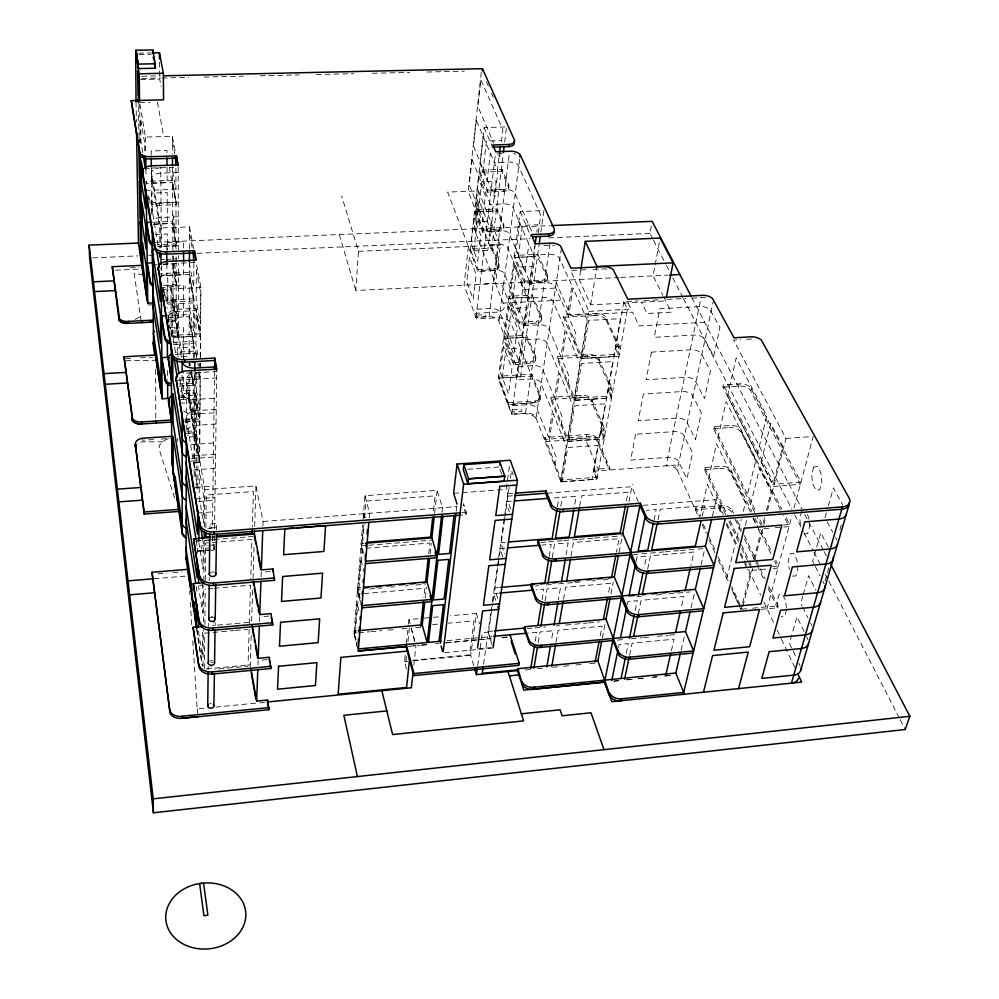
<?xml version="1.0" encoding="UTF-8"?>
<svg xmlns="http://www.w3.org/2000/svg" width="999" height="999" viewBox="0 0 999 999"><rect width="100%" height="100%" fill="white"/><g stroke="black" fill="none" stroke-linecap="round" stroke-linejoin="round"><path stroke-width="0.75" stroke-dasharray="5 3.75" d="M183.504 399.463L183.516 372.627M183.529 358.504L183.541 327.672L170.23 328.371M183.541 316.97L183.566 285.065L167.008 285.851L167.145 308.204M183.566 274.762L183.579 263.299M183.579 247.914L183.579 241.758L166.746 242.47L166.796 250.175M185.177 288.349L185.177 285.989M186.301 430.219L186.376 380.419A11.676 7.118 0.6 0 1 196.766 372.677L196.054 492.694M188.986 399.125L189.186 372.103M189.198 366.046L189.086 362.862M189.36 261.663L189.098 356.106L177.685 356.755M189.535 248.876L189.46 226.835L160.752 227.997L151.573 173.426A10.152 5.332 1.2 0 1 160.764 167.77L161.438 249.126M180.632 397.627L188.986 397.115L192.607 420.704L184.703 421.091M192.782 379.57L192.795 377.485M193.419 357.829L193.481 344.393L189.335 320.929M193.856 262.737L193.744 287.088L189.485 263.998M179.133 386.113L193.756 385.239L191.733 371.378M173.401 344.368A10.327 6.106 0.4 0 0 176.099 344.43L193.956 343.456L189.211 314.535L167.195 315.659M164.685 296.815L165.11 297.877A10.502 6.044 0.6 0 0 175.999 301.86L194.156 300.961L189.335 272.265L161.139 273.576L162.088 279.433M194.143 421.453L194.305 390.172L180.457 391.009M194.355 379.308L194.393 372.59M194.468 357.48L194.518 346.89L177.285 347.839L177.298 355.419M194.568 336.413L194.743 302.834L177.198 303.708L177.26 337.35M194.231 476.76L194.768 372.552M195.305 436.775L195.317 434.752L187.55 435.264M195.529 395.504L195.467 393.019L180.744 393.906M195.779 372.839L195.704 386.326L199.875 410.377L200.087 381.743L198.501 372.789M196.491 357.767L195.704 351.061L177.722 352.06A10.477 6.294 0.3 0 0 175.062 352.422M171.004 286.663L171.229 337.674L200.562 336.089L195.929 308.391L177.635 309.315A10.664 6.219 0.6 0 0 168.069 316.034L171.229 335.402L200.587 333.828L195.929 308.391M197.39 553.134L197.415 548.476M200.187 367.907L200.212 363.461M200.262 357.53L200.399 338.249L196.104 314.61L195.929 344.093L198.326 357.492M188.049 433.166L194.093 432.767L193.943 462.962L199.625 462.562L200.3 372.265M200.337 366.233L200.362 363.211M200.412 357.192L200.924 287.587L196.191 262.462L178.409 263.261M202.472 632.18L202.248 655.918L198.202 629.258M203.022 666.233L203.371 630.082M203.459 621.803L203.808 584.952M203.846 581.181L204.271 537.986M204.37 527.06L204.745 489.61L186.376 380.419M204.408 668.743L204.783 633.179L220.08 631.805M204.87 624.55L205.245 589.01M205.332 580.144L205.719 542.994L251.948 539.348L250.699 579.445M205.881 527.659L206.219 495.005L253.421 491.558L252.322 527.172M208.167 669.467L208.204 666.408M208.691 626.323L208.729 623.239M209.241 580.669L209.278 577.584M209.877 528.883L209.915 525.849M212.362 535.289L214.236 549.462L197.253 550.811M214.535 371.403L212.45 528.371L207.829 528.721M214.236 549.462L214.435 535.077M214.523 528.846L216.808 369.106M215.11 625.749L215.147 622.677M216.558 529.882L216.621 525.337M249.163 629.195L248.014 666.171L214.922 669.293M249.338 623.676L250.524 585.189L214.298 588.249M250.175 666.882L251.186 635.189M252.635 590.009L251.611 622.115L212.737 625.574M252.997 578.583L254.108 543.943M254.67 526.298L255.956 485.901L204.745 489.61M257.942 664.984L258.104 660.476M259.503 621.478L259.665 616.87M261.089 576.798L261.251 572.265L271.341 571.428M262.899 526.023L263.062 521.49L255.956 485.901M619.255 277.51L355.769 290.497L358.479 251.336L341.683 196.066M357.704 648.838L353.996 633.216L362.612 525.049M363.112 518.881L365.147 493.281M354.52 635.439L357.105 603.246L359.628 613.648M357.979 592.245L360.664 558.741L363.998 572.052M361.513 548.101L363.436 524.075M363.923 517.869L364.298 513.224L365.447 517.632M365.522 497.902L365.721 495.467M355.469 632.292L358.541 594.055L424.9 588.299L423.888 597.427M358.991 588.349L362.2 548.526L429.895 543.031L428.708 553.696M362.674 542.569L364.148 524.125M364.647 517.969L366.009 501.061L435.089 495.866L433.241 512.674M369.205 517.944L369.58 513.311L364.947 495.716L437.15 490.334L442.495 507.704M406.431 668.905L404.533 661.663L405.482 652.634M406.418 643.606L408.304 625.549M408.466 624.05L408.941 619.53L422.727 618.294M406.418 656.443L405.956 660.901L410.601 660.464M407.979 641.583L409.54 626.723M413.811 665.222L415.946 645.541L408.878 646.203M481.281 72.34L468.181 191.308L491.52 250L503.184 154.221M425.249 597.664L426.423 587.087M430.082 554.083L431.281 543.281M434.602 513.336L437.425 487.912M468.406 246.453L464.048 285.165L475.986 317.495L489.048 316.795A7.917 4.62 7.1 0 1 498.114 319.33L520.591 376.685L498.339 378.047L511.663 414.16L525.511 413.249A8.429 5.245 8.3 0 1 535.214 416.034L560.901 481.93L596.927 479.233L627.434 309.328L623.826 301.686L638.136 300.936M505.019 126.948L484.128 127.572L470.117 251.099L492.257 250.1L498.389 265.497A7.955 4.471 7 0 1 495.354 270.429L477.922 271.528L447.627 192.083L478.434 190.934L500.349 245.03L495.529 283.604M483.241 136.388L480.144 163.724L487.137 180.569L490.347 153.072M426.873 644.667L421.416 645.029M441.97 512.325L442.769 505.282M478.434 190.934L474.113 228.846L504.045 305.382A10.739 6.206 7.1 0 1 496.066 312.225L474.675 313.349L475.362 315.209L485.314 314.673L486.014 316.533L476.048 317.058L476.735 318.931L498.201 317.782A10.864 6.356 7.3 0 1 511.163 323.614L539.735 396.815A8.317 5.095 8.3 0 1 536.725 402.51L508.091 404.67L498.326 378.184L520.167 211.551L543.881 210.589L540.921 231.718M475.399 232.143L478.996 200.699L498.226 248.451L494.255 280.369M473.826 250.936L477.185 221.716L491.308 221.129L487.799 250.299M478.334 211.776L481.793 181.643L496.128 181.119L492.507 211.201M482.892 172.115L486.451 141.034L500.998 140.584M477.922 271.528L478.159 269.555L470.342 249.138L492.507 248.139L498.638 263.524L498.389 265.497M482.554 232.105L482.792 230.07L474.787 209.902L497.277 209.003L503.558 224.201L503.309 226.236A8.079 4.408 7 0 1 500.249 231.094L482.554 232.105L474.562 211.925L497.027 211.026L503.309 226.236M487.25 192.158L487.487 190.06L479.295 170.167L502.122 169.368L508.553 184.353L508.291 186.438A8.204 4.333 7 0 1 505.207 191.221L487.25 192.158L479.058 172.253L501.86 171.441L508.291 186.438M475.986 317.495L495.429 153.908L504.682 153.596M456.218 511.213L457.055 504.183M497.265 171.603L499.35 154.296M500.012 153.921L499.65 156.943L498.439 154.146M501.473 141.833L502.922 129.745L480.794 79.77L477.847 106.431L493.593 142.919M504.657 142.083L506.505 126.91M492.257 250.1L492.507 248.139M497.027 211.026L497.277 209.003M501.86 171.441L502.122 169.368M493.606 270.791L493.856 268.818L495.604 268.469A7.955 4.458 7 0 0 498.638 263.524M498.476 231.431L498.726 229.395L500.499 229.058A8.079 4.396 7 0 0 503.558 224.201M503.409 191.546L503.658 189.448L505.469 189.123A8.204 4.333 7 0 0 508.553 184.353M489.048 316.795L509.315 153.446M466.058 514.76L466.371 512.337L463.586 503.683L463.286 506.106L466.058 514.76L461.401 515.122M498.688 267.832L498.938 265.871M503.621 228.546L503.871 226.511M508.616 188.724L508.878 186.626M498.988 320.429L519.955 157.018M519.855 222.402L516.146 250.562L525.074 272.078L528.933 243.731M502.185 377.947L506.031 348.951L520.729 348.114L516.72 377.06M507.455 338.286L511.426 308.329L526.361 307.542L522.215 337.462M512.787 298.127L516.895 267.17L532.055 266.446L527.772 297.365M518.194 257.367L522.44 225.387L537.849 224.738L536.813 232.18M473.788 665.721L470.691 655.344L476.361 613.448L450.312 615.796M501.61 474.038L499.163 467.02L499.662 463.324M508.091 404.67L508.366 402.709L498.576 376.236L531.93 374.2L540.022 394.867L539.735 396.815M513.548 364.747L513.823 362.724L503.783 336.501L526.398 335.227L535.389 355.694L535.089 357.704A8.467 5.057 8 0 1 532.017 363.336L513.548 364.747L503.521 338.511L526.123 337.237L535.089 357.704M519.08 324.3L519.368 322.202L509.065 296.253L532.03 295.08L541.246 315.334L540.934 317.407A8.604 4.995 8 0 1 537.837 322.977L519.08 324.3L508.791 298.326L531.743 297.153L540.934 317.407M524.687 283.229L524.987 281.056L514.423 255.407L537.749 254.333L547.19 274.35L546.878 276.511A8.741 4.933 7.9 0 1 543.743 281.98L524.687 283.229L514.135 257.555L537.45 256.481L546.878 276.511M533.416 256.668L534.952 245.592M511.663 414.16L534.977 246.066M477.697 665.621L482.28 632.654L488.111 632.105L491.645 607.23M538.261 232.804L540.721 215.097L517.907 164.648A8.417 4.371 7.1 0 0 508.241 162.125L494.393 162.587M520.566 376.823L539.023 245.292M492.507 601.173L507.729 493.756L506.206 489.373L509.44 466.383M483.566 664.185L487.437 636.887M488.523 632.467L492.607 603.683M492.819 602.172L493.893 594.605L496.078 601.361M504.57 519.468L501.136 543.631L504.607 553.995M504.782 517.957L506.718 504.358L509.265 511.713M509.14 487.3L507.392 499.562L510.976 509.852M510.439 478.096L511.538 470.442L513.099 474.825M530.169 363.761L530.457 361.738L532.305 361.326A8.467 5.057 8 0 0 535.389 355.694M535.963 323.376L536.263 321.291L538.136 320.891A8.616 4.995 8 0 0 541.246 315.334M541.845 282.38L542.157 280.22L544.055 279.832A8.754 4.92 7.9 0 0 547.19 274.35M525.511 413.249L550.087 243.157M531.93 374.2L531.643 376.148L498.326 378.184M535.476 360.364L535.764 358.341M541.346 320.042L541.645 317.957M547.29 279.108L547.602 276.948M534.915 402.934L535.202 400.986L537.025 400.562A8.317 5.095 8.3 0 0 540.022 394.867M536.163 417.27L561.213 249.4M540.122 399.488L540.409 397.54M544.892 437.437L544.592 439.41L586.326 436.526A8.529 5.345 9.9 0 1 596.191 439.373L609.477 470.142L609.84 468.169L596.54 437.412A8.541 5.345 9.9 0 0 586.663 434.565L544.892 437.437L561.226 479.945L597.29 477.26L594.068 469.33L609.84 468.169M550.774 399.275L551.086 397.24L581.118 395.317A8.691 5.307 9.5 0 1 591.171 398.176L604.62 428.758L604.258 430.806L600.861 431.031L604.17 438.911L567.544 441.458L550.774 399.275L580.781 397.34A8.691 5.307 9.5 0 1 590.821 400.199L604.258 430.806M557.055 358.579L557.38 356.468L587.887 354.67A8.841 5.245 9.4 0 1 598.114 357.53L611.937 387.849L611.563 389.96L608.116 390.184L611.513 397.989L574.288 400.387L557.055 358.579L587.537 356.768A8.841 5.245 9.4 0 1 597.764 359.628L611.563 389.96M615.509 348.501L618.993 356.368L581.143 358.616L563.436 317.22L563.773 315.035L594.767 313.374A8.991 5.182 9.3 0 1 605.182 316.233L619.392 346.253L618.993 348.439L615.484 348.651M580.694 270.342L579.245 279.483L590.659 304.857L665.684 300.911M554.657 465.646L556.043 456.955L549.325 439.572L553.359 413.723L566.308 446.441L560.614 481.168M561.126 425.299L562.387 417.407L555.481 400.149L559.652 373.414L572.951 405.869L567.245 440.696M567.682 384.365L568.993 376.198L561.888 359.103L566.221 331.443L579.895 363.574L573.975 399.637M574.35 342.744L575.824 333.554L568.531 316.633L573.001 287.987L587.075 319.755L580.819 357.879M560.901 481.93L588.898 311.388L570.641 270.492L587.15 269.705M535.239 641.346L536.725 632.292L527.484 633.154M542.082 599.737L543.818 589.173L536.201 589.847M549.2 556.381L551.186 544.305L541.883 545.067M557.38 506.643L558.878 497.552L551.186 498.151M590.659 304.857L596.965 266.471M562.087 481.843L567.732 447.515L598.001 445.379L591.92 479.607M568.743 441.371L574.6 405.819L605.369 403.821L599.088 439.26M575.499 400.312L581.568 363.499L612.849 361.626L606.343 398.326M582.38 358.541L588.661 320.417L620.466 318.693L613.736 356.68M538.186 642.557L539.935 631.992L553.071 630.756L551.248 641.321M545.092 600.948L547.09 588.886L560.464 587.712L558.391 599.762M552.272 557.604L554.532 544.03L568.156 542.907L566.083 554.957M560.776 506.381L562.275 497.302L576.186 496.228L574.625 505.307M580.781 397.34L581.118 395.317M587.537 356.768L587.887 354.67M563.436 317.22L594.405 315.547L594.767 313.374M591.845 401.461L592.195 399.438M598.813 360.889L599.163 358.778M618.993 348.439L605.881 319.655L606.256 317.482M586.326 436.526L586.663 434.565M555.993 642.357L558.104 630.294L602.085 626.186L599.762 638.199M563.498 599.3L565.596 587.262L610.414 583.304L608.079 595.304M571.028 556.031L573.389 542.469L619.068 538.698L616.445 552.21M579.67 506.406L581.505 495.816L628.084 492.257L626.336 501.286M597.202 440.634L597.552 438.673M601.248 423.688L601.61 421.653M608.466 382.904L608.841 380.794M615.809 341.458L616.196 339.273M623.826 301.686L593.706 471.303L596.927 479.233M606.505 462.987L606.855 461.026M652.784 238.973L649.924 233.429L651.872 222.827M659.328 242.595L653.096 275.849L662.886 295.342M602.322 638.061L605.294 622.864M610.938 593.918L613.274 582.005M619.03 552.522L622.002 537.325M628.933 501.81L632.355 484.328M618.518 647.464L619.13 644.455L628.334 643.568L626.148 654.095M627.26 604.545L627.872 601.535L637.25 600.686L635.064 611.188M636.051 561.376L636.975 556.868L646.54 556.056L644.043 568.069M654.008 520.104L656.206 509.552L646.453 510.327M705.744 297.839A9.303 5.207 11.2 0 0 701.073 297.64L666.046 465.846A8.679 5.457 12 0 1 676.111 468.756L677.197 470.067L713.111 301.848M629.607 655.232L632.13 643.206L674.025 639.185L671.278 651.173M638.286 613.836L641.121 600.337L683.791 596.478L681.056 608.428M647.639 569.23L650.474 555.719L693.955 552.022L690.883 565.484M658.004 519.78L660.214 509.24L704.545 505.731L702.147 516.233M695.516 439.435L701.335 412.749L691.92 394.518A8.954 5.357 11.6 0 0 681.505 391.596L643.368 394.043L638.224 420.729L675.973 418.169A8.854 5.395 11.7 0 1 686.263 421.091L695.541 439.51M713.723 356.044L719.979 327.435L710.002 309.553A9.266 5.22 11.2 0 0 699.2 306.631L659.79 308.728L654.283 337.337L693.269 335.115A9.166 5.27 11.3 0 1 703.945 338.049L713.761 356.131M695.741 507.867L695.292 509.84L720.242 507.854A8.904 5.682 13.7 0 1 730.606 510.889L731.755 512.25L732.23 510.289L731.081 508.916A8.916 5.682 13.7 0 0 720.704 505.894L695.741 507.867L699.912 516.97L707.342 484.34L721.653 514.697M725.624 514.46L704.357 469.58L704.819 467.532L720.079 466.408A9.078 5.657 13.2 0 1 730.644 469.443L751.71 511.401M754.682 512.35L713.561 428.708L714.035 426.585L729.545 425.524A9.241 5.594 12.9 0 1 740.309 428.559L781.83 509.178M722.926 387.125L738.673 386.113A9.391 5.532 12.7 0 1 749.625 389.16L800.361 484.365L773.638 486.438L722.926 387.125L723.413 384.927L739.173 383.928A9.403 5.532 12.7 0 1 750.149 386.975L800.961 482.142L774.213 484.203L723.413 384.927M708.641 478.621L716.558 443.881L745.366 502.822L742.781 513.324M717.969 437.674L726.173 401.698L755.868 460.164L746.915 496.54M727.472 396.016L736.138 357.967L766.782 415.896L757.292 454.42M704.357 469.58L719.605 468.444L720.079 466.408M713.561 428.708L729.058 427.634L729.545 425.524M738.673 386.113L739.173 383.928M681.106 650.312L684.64 635.189M691.021 607.842L694.48 593.006M700.986 565.122L704.507 549.999M712.412 516.133L716.82 497.215M720.242 507.854L720.704 505.894M750.511 512.05L731.343 472.852L731.817 470.804M780.556 509.927L741.008 432.03L741.52 429.92M750.861 390.509L751.373 388.324M726.71 578.558L735.301 543.668L726.198 524.35M736.725 537.887L741.308 519.318M745.379 525.499L747.24 517.981M750.674 504.195L759.74 467.769L771.415 490.759L766.433 510.202M761.163 462.013L770.766 423.439L782.829 446.241L772.901 484.977M742.22 604.645L741.058 609.14L731.63 588.523M742.607 603.146L749.912 574.637L747.327 569.168M753.858 559.24L760.426 533.616L757.092 526.81M764.51 517.682L762.599 525.162L759.24 518.369M742.894 606.168L752.634 568.244M754.882 559.477L763.323 526.635M763.698 525.149L765.609 517.707M767.532 510.252L785.976 438.424L733.516 340.085L740.796 339.66M766.995 608.791L791.995 515.559M793.993 508.129L813.211 436.476M801.722 511.226L799.762 518.419L800.699 527.534M761.013 609.353L777.447 607.817L777.984 605.819L767.894 584.752M786.538 609.677L784.69 616.371L781.33 616.383M802.846 595.966L800.798 603.209L802.11 605.869M803.258 594.517L808.591 575.674L815.958 590.284M824.987 517.707L826.673 511.763M828.358 505.806L833.416 487.962L842.731 505.019M825.012 580.956L829.195 566.608M839.947 529.67L841.682 523.701M174.625 497.914L159.99 451.835L159.066 445.479L163.911 440.971A12.263 7.78 -0.5 0 1 169.068 438.623M135.165 319.48L140.522 316.421L140.971 317.645M804.045 534.04L807.629 533.628L809.627 526.423L809.315 523.351M613.786 681.081L618.406 680.619M626.111 679.844L630.719 679.382M638.423 678.608L643.044 678.146M669.218 675.511L663.061 676.136L670.729 675.499M613.761 681.231L619.917 680.606M627.609 679.832L632.23 679.37M638.398 678.746L644.555 678.134M192.782 640.846L197.153 708.928L206.456 708.004M215.772 707.08L256.131 703.096M259.69 702.884L267.445 701.972M525.187 669.979L531.343 669.367M537.487 668.768L545.179 668.019M552.872 667.27L557.492 666.808M563.636 666.208L569.792 665.609M575.936 664.997L582.117 664.26M589.785 663.648L595.941 663.049M477.385 648.9L491.745 647.539M444.555 652.659L493.081 648.051M617.469 640.109L625.137 639.372M631.281 638.798L642.02 637.774M643.556 637.624L651.223 636.887M657.367 636.301L668.106 635.277M669.642 635.139L677.322 634.402M412.15 660.314L469.443 654.845L474.026 620.841L447.927 623.226M404.533 661.663L407.617 661.363M413.761 660.776L470.691 655.344M447.077 640.659L492.057 636.463M435.851 643.681L438.836 643.406M446.366 642.694L476.56 639.872M478.059 639.735L490.134 638.598M502.172 637.474L509.702 636.763M262.262 660.089L269.181 659.44M408.853 646.353L420.042 645.304M421.403 645.179L429.945 644.38M445.279 642.944L491.271 638.636M502.01 637.637L508.141 637.062M206.044 668.968L250.237 664.81M353.996 633.216L357.105 632.792M358.629 632.792L369.443 631.805M370.991 631.668L381.805 630.681M387.987 630.107L395.716 629.407M401.898 628.846L409.615 628.134M415.809 627.572L422.003 626.997M492.844 631.031L488.211 631.468L491.908 643.331M527.197 628.633L533.341 628.059M534.877 627.909L545.641 626.91M556.393 625.911L559.477 625.636M565.621 625.062L573.301 624.35M574.85 624.2L587.137 623.064M588.673 622.914L599.437 621.915M746.603 608.741L742.12 609.153L731.743 586.488M752.584 608.179L777.984 605.819M221.616 631.668L233.853 630.569M235.389 630.431L247.627 629.333M636.663 596.765L641.258 596.353M656.568 594.967L662.687 594.417M668.806 593.868L676.46 593.181M677.984 593.044L690.234 591.932M424.263 618.144L431.918 617.457M433.454 617.32L439.585 616.77M357.267 630.781L354.17 631.068L356.119 639.235M432.567 624.625L440.247 623.925M752.097 570.329L767.282 568.98M773.363 568.456L777.921 568.056L774.487 561.051M493.581 593.593L498.139 593.194M263.898 616.495L269.543 615.996M494.38 587.949L498.951 587.549M535.476 585.889L538.548 585.614M546.228 584.939L552.385 584.403M558.528 583.866L566.208 583.191M567.744 583.066L573.901 582.529M575.436 582.392L581.58 581.855M592.332 580.906L595.416 580.644M603.096 579.969L609.24 579.432M772.389 566.52L778.471 565.983L775.724 560.377M633.104 554.557L663.636 551.972M665.159 551.848L678.908 550.674M680.431 550.549L704.869 548.488M360.701 587.537L357.617 587.799L360.701 600.387M360.514 589.772L357.442 590.047L361.251 605.606M369.767 588.985L382.08 587.924M391.333 587.125L394.405 586.863M405.194 585.926L408.279 585.664M415.971 585.002L425.224 584.203M199.3 585.339L202.31 585.077M208.254 588.748L212.787 588.374M500.799 542.644L505.332 542.27M158.017 573.863L166.983 573.126M172.964 572.627L181.93 571.89M540.834 542.494L546.977 541.982M548.513 541.858L562.35 540.721M563.886 540.596L577.722 539.46M579.258 539.335L593.094 538.199M594.63 538.074L622.29 535.801M783.428 524.975L789.61 524.463L785.364 516.121M499.975 548.526L506.181 548.014M154.133 578.708L185.614 576.111M768.943 528.271L762.761 528.783L757.404 517.644M775.124 527.759L789.035 526.61L783.378 515.484M198.052 551.398L209.703 550.474M211.164 550.362L214.073 550.124L213.649 547.577L201.423 548.551L201.011 546.003L207.118 545.516M364.21 543.331L361.139 543.568L363.574 553.146M367.095 545.404L360.951 545.904L363.374 555.481M368.631 545.279L431.63 540.197M211.963 536.5L215.047 536.263M211.863 537.387L214.91 537.15M642.969 505.344L716.271 499.6L723.338 514.56M196.578 540.946L246.753 537.012M248.276 536.888L252.834 536.525M195.767 541.221L206.618 540.359M208.167 540.247L214.373 539.76M208.641 545.392L213.224 545.029L212.013 537.837M545.529 441.658L585.089 438.636L598.701 470.804M506.63 501.56L511.238 501.211M263.062 521.49L456.768 506.605M461.725 512.699L466.371 512.337M560.926 481.793L596.952 479.095L593.731 471.166L674.974 465.184L699.487 518.806M453.621 493.319L506.206 489.373M197.377 513.024L214.773 511.713M507.729 493.756L513.848 493.294M507.392 496.166L513.498 495.704M547.127 493.156L631.88 486.713L638.186 501.535M196.016 498.826L214.972 497.44M198.426 501.436L212.824 500.374M785.976 438.424L811.7 436.588M195.629 487.375L213.012 486.126M467.769 469.293L499.163 467.02M568.768 441.233L599.113 439.123M215.384 468.331L196.191 469.667A11.201 7.268 -0.1 0 0 193.356 470.117M215.584 454.245L196.279 455.556A11.276 7.243 0 0 0 190.846 456.905M604.62 428.758L601.223 428.996L604.545 436.863L567.882 439.398L551.086 397.24M213.399 457.067L194.33 458.379A11.039 7.043 -0.1 0 1 191.433 458.329M190.959 461.126L199.638 460.527L195.317 434.752M193.943 462.824L199.625 462.425M213.586 443.007L194.393 444.293A11.101 7.018 0.1 0 1 188.699 443.718M575.524 400.162L606.368 398.176M216.021 424.013L196.453 425.287A11.426 7.205 0.2 0 0 187.238 429.483M512.849 405.681L526.735 404.782A8.467 5.232 8.3 0 1 536.463 407.567L548.389 437.162L552.41 411.326L540.284 381.893A8.554 5.195 8.3 0 0 530.444 379.096L516.408 379.957M186.95 431.368L194.081 430.906L192.357 420.604M184.44 433.778L194.455 433.116L196.903 436.526L189.098 437.187M153.446 439.535L142.595 440.259L142.557 438.224M161.201 439.023L170.492 438.411M216.234 409.39L196.541 410.626A11.489 7.18 0.3 0 0 186.313 418.469L197.827 488.573L198.039 456.593L186.376 386.913A11.651 7.13 0.5 0 1 196.728 379.158M213.986 412.862L194.555 414.086A11.251 6.981 0.3 0 1 182.842 409.59M611.937 387.849L608.491 388.074L611.9 395.866L574.637 398.264L557.38 356.468M185.027 419.168L192.607 418.693M185.04 419.93L199.95 418.981L195.467 393.019M185.04 421.89L194.143 421.303M185.04 422.04L199.937 421.079L195.454 395.104L180.744 396.004M508.366 402.709L535.202 400.986M180.632 399.637L188.986 398.988L199.625 462.562M214.186 398.264L194.63 399.463A11.314 6.956 0.4 0 1 182.168 393.194L179.42 376.448M179.683 403.246L190.11 402.609M179.133 384.016L193.769 383.141M518.281 366.458L532.392 365.622A8.604 5.17 8.2 0 1 542.295 368.419L554.532 397.764L558.691 371.054L546.241 341.883A8.691 5.132 8.2 0 0 536.226 339.086L521.965 339.885M792.444 576.111L795.903 575.911L797.826 568.968L796.915 559.902L793.631 553.371L790.172 553.683L788.298 560.601L789.198 569.567M619.392 346.253L615.871 346.453L619.38 354.183L581.505 356.418L563.773 315.035M746.628 339.323L749.55 339.148A9.578 5.457 12.4 0 1 751.885 339.061M186.563 373.264L216.771 371.516M178.896 378.034L200.262 376.785L199.463 372.24M177.36 380.307L216.671 377.984M582.405 358.391L613.761 356.531M513.823 362.724L530.457 361.738M507.467 338.149L522.227 337.325M523.938 325.662L538.274 324.875A8.741 5.12 8.2 0 1 548.351 327.684L560.914 356.743L565.222 329.096L552.435 300.237A8.841 5.07 8.2 0 0 542.245 297.44L527.759 298.177M704.72 322.29L639.06 325.936L632.492 312.138L570.616 315.459L555.531 280.657M175.075 354.595A10.477 6.294 0.3 0 1 177.722 354.233L195.692 353.234M125.537 358.691L131.556 358.354M140.584 357.854L152.61 357.167M171.166 331.131L177.31 330.806L175.624 320.779L167.957 321.178M171.491 333.079L177.635 332.754L178.184 336.014L170.742 336.413M588.898 311.388L631.031 309.128L627.397 301.498M171.054 336.75L178.471 336.351L178.359 263.436M177.26 337.187L194.568 336.263M519.368 322.202L536.263 321.291M173.389 342.195A10.327 6.106 0.4 0 0 176.099 342.257L193.968 341.296M512.799 297.989L527.797 297.215M168.694 317.732L189.211 316.683L193.956 343.456M168.169 319.33L175.849 318.931L175.861 320.904L168.182 321.303M503.159 303.109L563.898 299.975M476.973 309.215L490.072 308.529A7.942 4.608 7.1 0 1 499.175 311.051L520.017 363.786L523.563 338.361L502.385 285.976A8.029 4.57 7.1 0 0 493.181 283.454L479.957 284.103M644.28 300.624L661.163 299.737M667.307 299.413L685.726 298.451M691.857 298.127L701.073 297.64M169.53 327.51L178.459 327.035M529.795 283.466L544.368 282.742A8.891 5.045 8.2 0 1 554.62 285.552L567.519 314.298L571.977 285.664L558.841 257.155A9.003 4.995 8.1 0 0 548.463 254.358L533.741 255.032M167.832 302.185L172.989 301.923L175.849 318.931M152.984 304.745L147.802 305.007M523.688 289.66L558.678 287.899M168.182 316.658A10.652 6.219 0.6 0 1 177.647 311.563L195.916 310.639M161.314 289.485L200.924 287.587M593.156 269.418L602.172 268.981A9.153 5.107 9.2 0 1 606.818 269.181M524.987 281.056L542.157 280.22M620.791 277.435L667.956 275.112M164.673 294.568L165.097 295.629A10.514 6.031 0.7 0 0 175.986 299.625L194.168 298.726M161.863 301.011L178.409 300.2M161.663 275.2L167.682 274.912L167.844 304.146L173.002 303.746L178.471 336.351M166.945 275.374L183.566 274.613M478.159 269.555L493.856 268.818M163.287 285.327L176.773 284.678L176.773 286.713L172.852 263.936L163.087 264.373M481.518 270.941L494.817 270.304A8.067 4.558 7.1 0 1 504.07 272.839L525.412 325.025L529.07 298.788L507.367 246.978A8.154 4.508 7.1 0 0 498.026 244.443L484.602 245.042M160.302 287.5L178.396 286.551M358.479 251.336L500.349 245.03M543.843 245.667L549.762 245.404A9.028 4.983 8.1 0 1 554.358 245.617M176.935 263.336L168.044 263.736A10.889 6.144 0.7 0 0 165.285 264.061M163.087 264.236L167.62 264.173M152.51 264.847L157.043 264.648M130.195 267.844L139.123 267.432M115.547 270.18L139.385 269.093M518.206 257.218L533.441 256.518M178.322 245.429L161.413 246.154A9.853 5.482 0.7 0 0 158.916 246.441M153.546 222.178L172.69 221.416L176.686 246.016L159.952 246.728A9.678 5.345 0.7 0 1 157.417 246.653M92.732 257.854L137.862 255.881M148.764 255.394L151.873 255.257M197.015 253.284L530.082 238.686M548.763 237.862L649.924 233.429M161.526 259.565L164.585 259.428M166.109 259.365L176.823 258.891M155.207 234.49L167.432 233.991L167.532 250.287M155.557 242.32L549.962 225.637M482.792 230.07L498.726 229.395M176.686 243.906L159.927 244.618A9.69 5.345 0.7 0 1 157.392 244.543M486.238 231.194L499.737 230.619A8.192 4.495 7.1 0 1 509.14 233.154L531.031 284.752L534.802 257.63L512.549 206.468A8.279 4.446 7.1 0 0 503.046 203.933L489.423 204.47M153.559 224.126L167.382 223.576M153.571 224.275L172.702 223.501L176.686 246.016M478.346 211.638L492.519 211.064M149.438 201.786A9.828 5.27 0.9 0 0 159.578 205.357L176.598 204.708L172.54 180.357L146.079 181.281L146.116 183.441L172.54 182.505L176.598 204.708M178.284 216.758L161.176 217.432A9.965 5.432 0.9 0 0 154.445 219.293M487.487 190.06L503.658 189.448M491.121 190.185L504.82 189.673A8.329 4.421 7.1 0 1 514.373 192.195L531.905 231.731M178.259 202.185L161.051 202.834A10.015 5.407 1 0 0 151.985 208.591L158.229 246.553M150.599 200.849A9.84 5.27 1 0 0 159.565 203.172L176.586 202.535M151.548 183.104L167.133 182.555M145.317 190.409L173.339 189.398M151.873 168.069L173.776 167.345M178.209 172.54L160.814 173.127A10.14 5.345 1.1 0 0 151.636 178.796L159.703 226.923L159.89 248.102M139.935 104.146L145.467 137.088L172.365 136.289L175.674 153.759M139.673 102.647L150.05 102.385M141.821 76.274L160.477 75.862M141.87 78.471L160.552 78.047M162.113 78.009L188.599 77.41M204.171 77.06L243.119 76.174M260.252 75.787L299.2 74.913M316.333 74.525L353.721 73.676M372.415 73.264L409.79 72.415M426.935 72.028L464.31 71.179M140.547 79.52L159.665 79.083L161.051 86.501M138.661 53.172L150.537 52.935M139.161 54.658L151.249 54.421M125.787 360.651L155.532 360.277M163.099 441.783L142.82 441.808A8.991 5.694 -1.2 0 0 137.088 444.268M143.257 274.825L134.191 273.414L140.422 316.483M741.008 432.03L739.809 430.681A9.228 5.594 12.9 0 0 729.058 427.634M605.881 319.655L604.807 318.406A8.991 5.182 9.3 0 0 594.405 315.547M731.343 472.852L730.169 471.478A9.066 5.657 13.2 0 0 719.605 468.444M827.097 521.665L832.704 532.205M835.501 537.487L836.9 540.122M828.383 547.202L820.753 532.667L812.662 561.276L814.697 565.259M807.329 514.61L808.691 517.207L809.153 521.815M691.932 297.727L801.885 508.916M804.769 514.448L823.476 550.399M824.2 551.773L826.36 555.919M653.496 240.359L665.621 263.923M666.333 265.309L669.18 270.841M672.752 277.772L682.729 297.178M683.441 298.564L791.832 509.19M794.68 514.735L803.246 531.356M803.958 532.742L813.223 550.761M813.935 552.147L821.066 565.996M825.349 574.313L828.196 579.857M828.908 581.243L899.512 718.431M900.224 719.817L905.219 729.507M815.371 566.583L820.117 575.861M822.826 581.168L824.187 583.816M727.497 395.866L757.329 454.27M761.213 461.85L772.939 484.827M663.586 296.74L671.328 312.188L647.052 313.499L641.558 302.185M714.035 426.585L755.893 511.563M802.759 607.205L808.004 617.857M810.639 623.189L811.95 625.849M755.144 518.394L757.891 523.988M760.639 529.595L771.615 551.985M753.258 517.644L771.752 555.456M753.109 518.643L756.43 525.449M804.083 631.468L796.952 616.795L789.435 643.331L796.428 658.029M806.68 636.8L807.979 639.472M732.23 510.289L733.578 513.099M736.937 520.117L741.658 529.957M744.342 535.576L755.781 559.465M756.455 560.864L765.197 579.133M735.114 519.28L741.158 531.93M744.517 538.961L756.618 564.248M757.292 565.659L764.672 581.118M768.031 588.149L777.447 607.817M798.975 663.373L800.236 666.046M704.819 467.532L727.422 515.159M730.044 520.666L739.06 539.672M741.533 544.88L751.922 566.77M728.92 521.203L738.548 541.733M741.708 548.176L748.151 562M748.838 563.224L751.398 568.843M719.442 507.842L722.752 514.872M726.735 523.301L738.011 547.19M740.671 552.809L747.964 568.269M748.626 569.68L760.564 594.967M763.885 601.997L774.5 624.487M777.147 630.107L781.131 638.536M781.48 639.273L795.728 669.455M740.222 554.108L744.105 562.325M744.742 563.686L746.678 567.794M703.159 524.063L708.353 535.414M709.003 536.838L715.509 551.023M718.106 556.705L729.145 580.819M702.085 524.487L705.943 533.141M709.215 540.097L715.034 553.009M718.306 559.977L728.009 581.393M731.93 589.76L738.373 604.07M739.048 605.344L740.958 609.74M486.463 82.018L488.336 86.226M491.471 93.244L493.356 97.452M608.141 390.035L611.55 397.839M484.128 127.572L491.933 145.754M520.167 211.551L531.031 236.863M600.886 430.894L604.195 438.761M149.413 199.613L148.539 195.779M520.704 282.367L528.646 301.798M502.772 556.918L500.299 549.525L494.705 588.948L498.201 599.762M488.111 632.105L492.657 646.703M476.361 613.448L479.545 623.788M339.323 234.553L355.769 290.497M408.941 619.53L410.052 623.688M411.176 627.847L414.76 641.121M411.163 627.996L414.747 641.271M357.992 592.095L360.539 602.484M354.008 633.066L357.717 648.701M189.46 226.835L193.569 248.576M172.465 141.995L174.738 154.033M189.573 233.766L192.445 249.026M172.577 171.316L175.936 189.56L175.886 167.807M194.156 300.961L189.323 274.488L161.151 275.799L161.089 267.495M157.455 102.198L163.711 136.551M169.343 167.495L175.974 204.071L176.036 232.617L172.74 214.111M189.448 278.109L193.669 301.298L193.544 330.681L189.373 307.305M199.388 363.449L199.912 366.421M195.704 351.061L196.778 357.118M197.852 363.161L198.389 366.196M198.913 371.391L200.25 378.958M172.79 227.36L176.086 249.026M173.139 256.281L174.138 262.05M174.388 263.486L176.136 273.589L176.111 262.837M189.248 349.151L190.534 356.531M173.102 263.436L176.773 284.678M189.885 362.774L190.409 365.821M191.471 371.94L193.756 385.239M172.939 268.356L176.174 287.175L176.236 313.923L173.039 294.955M189.211 363.012L189.723 365.971M190.734 371.903L193.282 386.713L193.157 414.123L189.136 390.272M146.079 181.281L146.578 184.178M148.564 197.952L149.051 200.861M171.016 289.023L182.168 355.357A11.489 6.893 0.6 0 0 184.291 358.716M138.761 103.122L139.685 108.654L140.26 144.83L139.336 139.236M181.406 357.292L172.552 304.433L172.677 335.352L175.924 355.144M142.732 152.61L140.996 142.033L140.634 118.844L144.63 142.795L144.78 153.721M139.111 137.825L138.137 103.496M163.524 288.224L164.485 294.093M163.549 290.472L164.498 296.328M168.082 318.281L168.806 322.764M202.585 538.798L203.297 543.181L203.059 568.906L198.838 542.494M196.204 540.771L196.928 545.392M202.185 583.791L202.872 588.211L202.647 612.924L198.514 586.363M196.191 586.401L197.128 592.469M196.965 629.283L202.522 666.183M196.716 629.682L202.048 665.197M197.153 708.928L197.814 713.523M140.522 316.421L141.059 320.679M786.388 608.191L785.639 600.761L782.467 594.193L779.12 594.318L777.309 600.986L778.196 609.815M189.598 591.333L189.798 594.43M190.297 602.16L191.783 625.374M136.039 101.873L136.388 122.04M145.467 137.088L145.704 153.846M145.916 169.081L146.016 176.698M151.573 173.426L152.06 214.448M151.224 155.532L151.161 151.024L166.945 150.524L166.983 155.032M151.361 167.557L151.548 183.242M151.91 214.573L151.661 193.119L167.195 192.557L167.382 223.714M159.565 203.172L159.578 205.357M161.576 265.734L161.663 276.548M159.515 62.05L159.665 79.083M160.752 227.997L160.914 247.752M167.045 167.033L167.133 182.705M166.883 264.048L166.945 275.524M167.532 370.442L167.582 379.77M172.365 136.289L172.515 154.345M172.49 166.683L172.889 253.309M172.815 255.769L172.839 260.377M172.852 263.936L173.002 303.883M155.582 369.455L155.794 419.88M177.635 309.315L177.647 311.563M177.722 352.06L177.722 354.233M177.472 438.311L177.485 441.283M176.099 256.706L176.111 261.301M175.986 299.625L175.999 301.86M176.099 342.257L176.099 344.43M175.749 278.721L175.749 280.756M178.209 167.195L178.334 249.887M178.346 255.844L178.346 258.816M182.168 375.262L182.168 400.499M539.185 395.229A11.389 6.981 8.2 0 1 530.931 403.022L508.329 404.47L510.364 409.977L520.904 409.29L521.69 411.388L511.138 412.075L511.913 414.185L523.389 413.698A11.588 7.218 8.3 0 1 537.287 420.217M513.636 153.671A8.442 4.358 7.1 0 1 515.709 154.208M211.401 572.102A3.309 2.273 -0.5 0 1 213.923 572.115M209.515 661.126A3.172 2.298 -1.4 0 1 212.662 660.839M146.94 168.956A10.177 5.345 1 0 1 149.288 168.344M210.814 616.982A3.234 2.285 -1 0 1 212.475 616.833M210.801 617.769A3.234 2.285 -1 0 1 212.462 617.619M211.726 666.857A3.172 2.298 -1.4 0 1 210.901 666.857M211.014 662.3A3.172 2.298 -1.4 0 1 212.637 662.462M209.678 703.783A3.109 2.31 -1.9 0 1 211.264 703.621M195.617 400.312L195.467 427.797L199.563 452.048L199.763 424.425L195.617 400.312M196.353 269.792L196.179 300.349L200.512 323.901L200.737 293.144L196.353 269.792M199.375 470.142L199.176 496.84L203.484 523.089L203.734 496.278L199.375 470.142M472.003 159.54L469.23 184.653L490.034 236.638L493.119 211.064L472.003 159.54M476.323 120.242L473.476 146.116L494.767 197.402L497.952 171.041L476.323 120.242M469.555 257.068L466.758 281.73L473.264 299.238L476.161 274.45L469.555 257.068M473.976 218.082L471.066 243.768L477.722 261.076L480.744 235.252L473.976 218.082M478.459 178.571L475.536 204.358L482.355 221.453L485.389 195.517L478.459 178.571M503.533 346.453L500.212 371.715L508.479 393.931L511.938 368.531L503.533 346.453M508.803 306.456L505.332 332.804L513.798 354.82L517.407 328.321L508.803 306.456M514.135 265.846L510.651 292.357L519.343 314.136L522.976 287.462L514.135 265.846M635.614 434.265L630.656 460.064L667.807 457.367A8.704 5.445 11.9 0 1 677.921 460.289L686.912 478.758L692.557 452.972L683.391 434.59A8.804 5.42 11.8 0 0 673.164 431.668L635.614 434.265M651.435 352.135L646.116 379.757L684.465 377.36A9.003 5.332 11.5 0 1 694.954 380.282L704.495 398.551L710.489 370.841L700.799 352.772A9.103 5.295 11.4 0 0 690.197 349.85L651.435 352.135M813.723 467.132L811.688 474.6L812.637 483.866L816.096 490.334L819.804 489.71L821.89 482.217L820.916 472.839L817.419 466.383L813.723 467.132M656.905 676.748L650.736 677.372L656.867 676.897M211.164 527.36A3.384 2.26 -0.1 0 0 216.608 525.924A3.384 2.26 -0.1 0 0 212.025 523.488A3.384 2.26 -0.1 0 0 211.164 527.36"/><path stroke-width="1.5" d="M183.579 261.763L183.579 252.522M216.508 370.13L214.685 360.477L184.69 362.187L184.69 359.777A11.526 6.893 0.4 0 1 172.715 355.282L158.204 267.982A10.902 6.144 0.7 0 1 168.032 261.388L196.204 260.14L194.393 250.599L166.408 251.823A10.739 5.957 0.8 0 1 155.307 247.839L142.595 171.453A10.177 5.345 1 0 1 151.848 165.809L178.197 164.935L176.486 155.869L150.312 156.706A10.04 5.182 1.1 0 1 139.972 153.159L131.244 100.649L163.549 99.838L163.361 73.277L159.44 52.76L152.023 52.91M190.921 591.396L186.076 559.09L186.289 437.712M187.912 571.403L187.924 569.33L152.01 572.277L170.017 712.724L152.01 572.277M189.36 261.663L189.523 251.898M193.856 261.214L193.019 252.073M195.667 259.74L194.393 250.599M201.935 626.535L193.082 627.322L198.938 666.533A11.988 8.691 -1.5 0 0 212.213 674.075L270.879 668.506L269.268 657.267L258.179 658.304L252.16 625.137M203.833 582.692L193.294 583.566L199.288 622.727A12.225 8.654 -1 0 0 212.837 630.269L272.702 624.912L271.054 613.611L259.74 614.61L253.559 581.58M210.352 537.512L193.519 538.823L199.638 577.884A12.488 8.604 -0.6 0 0 213.461 585.439L274.563 580.294L272.877 568.955L261.338 569.905L254.42 534.065L216.433 537.037M459.84 515.247L214.186 534.39A12.775 8.541 -0.1 0 1 200.037 526.835L176.099 378.609A11.713 7.13 0.4 0 1 186.563 370.866L216.808 369.106L214.723 358.079L184.69 359.777M194.78 371.066L194.817 361.601A11.489 6.893 0.6 0 1 191.808 361.538M197.04 604.42L196.928 620.841L194.031 601.723L193.993 609.153L191.945 595.541L191.97 588.124L186.101 549.35A10.864 7.355 -0.8 0 1 186.176 547.427M197.327 562.449L197.215 577.996L186.164 506.88A11.064 7.305 -0.4 0 1 186.251 504.97M197.677 509.602L197.515 534.165L186.239 463.511A11.276 7.243 0 0 1 186.326 461.613M198.214 627.772L198.302 615.933M198.539 583.279L198.639 569.43M198.863 539.472L199.026 516.858M198.938 666.533L193.082 627.322M199.288 622.727L193.294 583.566M199.638 577.884L193.519 538.823M200.037 526.835L193.769 487.937M204.271 537.986L204.333 531.743M205.831 532.317L205.782 536.987L210.414 536.625M207.717 706.206L208.129 672.527M208.242 663.249L208.654 629.395M208.779 619.38L209.191 585.314M209.315 574.487L209.815 533.441M214.56 369.917L214.723 358.079M212.213 674.075L212.25 671.89A12 8.679 -1.4 0 1 198.963 664.347M212.837 630.269L212.862 627.996A12.238 8.654 -1 0 1 199.3 620.441M213.461 585.439L213.499 583.066A12.5 8.604 -0.5 0 1 199.65 575.511M214.186 534.39L214.223 531.905A12.787 8.541 -0.1 0 1 200.05 524.35M213.898 705.606L214.385 673.463M214.548 662.662L215.035 630.369M215.21 618.818L215.722 584.765M215.884 573.938L216.483 534.44M252.223 530.257L252.123 533.354L216.596 536.138M254.52 530.956L254.345 536.413L255.781 543.881M170.005 710.614L170.841 712.399A10.44 7.717 -3.1 0 0 182.317 716.221L182.317 718.318L268.818 709.69L267.532 700.037L256.656 701.111L257.792 669.505M258.179 658.304L259.328 626.086M259.74 614.61L260.926 581.331M261.338 569.905L262.737 530.569M267.532 700.037L268.818 709.69M272.777 571.303L272.877 568.955M358.129 643.681L358.504 639.173M359.116 631.655L359.49 627.135M360.102 619.617L360.352 616.62M362.162 594.417L362.412 591.433M363.149 582.479L363.386 579.507M365.197 557.492L365.447 554.383M366.084 546.628L366.333 543.518M367.108 534.203L367.482 529.545M368.818 522.589L358.241 651.098L406.031 646.628L406.256 644.467L413.948 673.563L413.723 675.574L518.918 665.334L519.23 663.336L510.002 634.777M409.64 658.466L406.543 687.474L338.124 694.23L340.871 657.379L407.367 651.123M413.149 671.228L411.351 687.762L266.995 702.022M420.704 626.336L423.389 601.997M428.209 558.266L425.524 582.629L422.427 582.892M432.729 517.257L430.544 537.125L367.295 542.207M482.217 70.779L482.455 68.681L163.599 75.799M441.62 515.397L427.122 642.519L422.24 624.862L424.75 602.197M361.438 603.359L361.988 605.606L432.03 599.425L427.01 581.843L429.57 558.703M365.072 559.04L365.634 561.276L437.062 555.369L431.88 537.887L434.265 516.408M428.509 642.22L432.692 605.656L443.406 604.707L439.036 641.233M442.969 516.083L438.573 554.383L449.525 553.471L454.095 515.222M493.181 647.402L517.445 480.219L510.302 460.252L457.08 464.06L453.621 493.319L457.055 504.183M440.334 643.269L455.844 514.285M499.537 152.772L500.274 146.678M504.058 481.043L504.745 476.098L499.837 462.087L463.886 464.66L463.286 469.617L467.907 483.716L504.12 481.206M503.371 152.697L504.108 146.628M443.231 651.261L463.623 484.215L457.08 464.06M492.532 147.153L508.953 146.628L509.228 144.455L511.063 144.143A8.354 4.246 7 0 0 514.173 139.473L482.455 68.681M467.907 483.716L468.519 478.758L463.886 464.66M519.955 157.018L520.242 154.845L519.293 153.796A8.454 4.358 7.1 0 0 509.59 151.274L495.691 151.723L492.782 144.98L509.228 144.455M477.584 647.389L482.617 610.926L498.688 609.477L497.814 606.78M535.152 244.093L536.188 236.651M517.519 670.591L476.436 674.612L477.272 668.618M539.235 243.781L540.284 236.239M483.141 667.22L482.28 673.289L518.643 669.73M532.479 236.788L548.476 236.101L548.801 233.853L550.736 233.479A8.916 4.845 7.9 0 0 553.896 228.109L520.242 154.845M580.931 268.818L585.264 241.383L660.177 238.049L673.076 262.849L666.271 297.864M601.723 641.108L597.877 660.863L517.819 668.681L517.494 670.729L523.801 690.134L604.545 682.017L611.75 701.685L801.697 682.105L798.376 675.074M610.077 598.389L605.993 619.243L524.45 626.785L524.113 628.908L529.632 643.743A10.102 7.18 10.1 0 0 538.748 647.589L612.862 640.546L619.093 655.481A10.14 7.155 13 0 0 628.359 659.34L693.131 653.034M700.274 568.156L695.329 589.335L703.746 608.616L637.712 614.685A10.352 7.105 12.7 0 1 628.246 610.814L614.285 576.835L531.218 584.078L530.869 586.288L536.538 601.061A10.302 7.13 9.9 0 0 545.854 604.919L621.366 598.139L627.797 613.011A10.34 7.105 12.7 0 0 637.25 616.895L703.221 610.801M711.713 519.143L705.394 546.203L714.085 565.384L646.815 571.203A10.564 7.055 12.4 0 1 637.15 567.32L622.739 533.516L538.124 540.447L537.749 542.744L543.606 557.442A10.502 7.08 9.8 0 0 553.109 561.301L630.044 554.82L636.675 569.617A10.552 7.068 12.4 0 0 646.341 573.501L713.548 567.669M849.2 502.497A12.088 7.455 15.9 0 1 841.757 509.203L656.668 524.175A10.789 6.993 12.1 0 1 646.778 520.292L639.909 505.581L561.363 511.725A10.739 7.018 9.6 0 1 551.635 507.854L545.591 493.269L545.966 490.871L515.384 493.181M517.819 668.681L522.852 685.601A9.903 7.205 10.2 0 0 531.78 689.435L604.52 682.155L640.396 503.196L561.763 509.315A10.752 7.018 9.6 0 1 552.022 505.444L545.966 490.871M528.483 642.057L528.821 639.922L524.45 626.785M535.364 599.375L535.726 597.165L531.218 584.078M542.395 555.769L542.769 553.458L538.124 540.447M550.399 506.193L550.786 503.783M530.769 668.543L534.49 645.878M537.862 625.374L541.333 604.258M548.713 559.39L544.742 583.553L540.159 583.953M556.88 509.677L552.147 538.449L508.354 542.02M533.928 668.231L537.437 647.09M540.834 626.585L544.592 603.958M548.026 583.266L551.773 560.626M560.014 510.926L555.494 538.174L569.168 537.05L573.838 509.84M533.154 689.335L533.491 687.287L675.811 673.014L680.406 653.346M540.147 647.477L540.509 645.354L685.489 631.568L689.984 612.287M547.277 604.82L547.652 602.597L695.329 589.335M554.57 561.201L554.957 558.903L705.394 546.203M562.849 511.638L563.261 509.228M534.403 689.198L534.74 687.162M541.421 647.364L541.783 645.229M548.576 604.695L548.951 602.484M555.894 561.088L556.268 558.791M546.84 666.97L550.474 645.854M553.995 625.362L557.879 602.772M561.426 582.092L565.309 559.477M551.798 666.483L555.469 645.366M559.303 623.388L562.974 602.31M566.57 581.643L570.504 559.04M579.145 509.428L574.413 536.625L620.204 532.879L625.461 505.794M595.092 662.25L599.175 641.208M603.421 619.305L607.504 598.314M615.871 555.207L611.5 577.722L608.403 577.984M614.285 576.835L618.431 555.556M622.739 533.516L628.046 506.343M611.775 680.544L617.906 650.474M620.529 637.574L626.336 609.04M635.139 565.884L629.008 595.941L634.39 595.454M645.229 516.358L638.161 551.036L647.752 550.224L653.383 523.114M675.811 673.014L683.703 692.419L621.428 698.825L621.003 700.861L619.63 700.986A9.94 7.18 13.4 0 1 610.564 697.127L597.877 660.863M617.869 653.783L618.306 651.66L605.993 619.243M626.535 611.326L626.985 609.115M635.389 567.932L635.851 565.634M645.454 518.606L645.941 516.208L640.396 503.196M621.153 678.134L625.524 657.092M629.457 638.199L634.128 615.696M638.411 595.092L643.106 572.564M624.562 679.258L628.983 658.229M633.566 636.338L637.974 615.334M647.015 572.227L642.282 594.742L645.342 594.467M657.055 524.3L651.698 549.9L695.292 546.216L701.123 520.729M629.745 659.24L630.194 657.117L693.631 650.923L685.489 631.568M638.673 616.783L639.135 614.585M647.789 573.401L648.264 571.103M658.141 524.088L658.653 521.69L842.432 506.855A12.1 7.455 15.9 0 0 849.138 498.089L761.263 339.935A9.59 5.457 12.4 0 0 750.074 336.875L734.028 337.799L712.399 298.326A9.316 5.195 11.2 0 0 701.535 295.392L627.809 299.225L613.161 269.593A9.166 5.095 9.2 0 0 602.547 266.733L570.991 268.232L560.501 245.966A9.041 4.97 8.1 0 0 550.087 243.157L535.289 243.818L531.331 234.615L548.801 233.853M665.796 675.124L670.591 654.158M675.586 632.342L680.369 611.413M685.064 590.896L690.197 568.468M683.216 694.455L725.274 518.643M703.446 692.369L712.587 655.581L748.251 652.072L738.523 688.748M842.432 506.855L791.433 683.154A11.176 7.68 17.8 0 0 798.426 678.221M800.773 670.192L849.15 504.483M830.681 564.223L909.852 716.295L905.219 729.507L153.421 812.786L89.61 257.992L89.148 245.13L138.461 243.044L147.115 300.599M548.476 236.101L550.424 235.714A8.904 4.845 7.9 0 0 554.095 231.631M508.953 146.628L510.789 146.316A8.342 4.258 7 0 0 513.911 141.633M153.421 812.786L153.222 798.838L909.852 716.295M521.353 713.81L560.089 709.802L562.1 715.784L590.983 712.774L603.995 749.662M198.252 716.583L182.317 718.181A10.427 7.717 -3.1 0 1 170.854 714.36M386.813 710.926L343.843 715.284L357.417 776.56M509.378 675.848L518.906 674.912M182.317 716.221L268.906 707.604M413.948 673.563L519.23 663.336M358.416 648.938L440.934 641.233M493.593 636.313L525.949 633.291M358.254 650.948L406.044 646.478L413.723 675.574M212.25 671.89L270.979 666.333M494.38 630.893L525.262 628.021M651.46 593.918L656.043 593.506M662.15 592.956L666.733 592.544M674.375 591.858L678.958 591.445M358.816 630.644L422.24 624.862M499.662 593.056L533.154 590.109M361.8 607.842L431.78 601.66L430.107 595.804M212.862 627.996L272.802 622.652M499.5 603.821L483.391 605.257L488.848 565.709L505.244 564.323M500.487 587.412L534.053 584.477M552.484 582.867L556.955 582.479M574.313 580.968L578.958 580.556M586.713 579.882L591.358 579.47M597.552 578.933L602.197 578.533M363.786 587.275L427.01 581.843M363.636 587.949L368.281 587.549M376.011 586.888L380.656 586.488M386.85 585.951L391.483 585.551M399.225 584.89L403.858 584.49M410.052 583.953L414.697 583.553M365.447 563.611L436.8 557.692L435.077 551.86M213.499 583.066L274.663 577.934M506.093 558.429L489.66 559.802L495.104 520.392L511.813 519.068M129.608 594.83L154.445 592.744M507.729 547.889L538.773 545.329M127.997 580.869L152.635 578.833M621.428 698.825L620.067 698.938A9.953 7.18 13.3 0 1 610.988 695.092L609.79 693.393M365.759 543.206L431.88 537.887M533.491 687.287L532.117 687.399A9.915 7.205 10.2 0 1 523.176 683.553L522.065 681.867M293.868 528.021L284.815 528.721L283.629 554.72L323.926 551.448L325.574 525.549L296.89 527.784M512.512 514.26L495.766 515.571L499.8 486.326L516.745 485.064M630.194 657.117L628.796 657.23A10.152 7.143 13 0 1 619.53 653.358L618.306 651.66M514.31 500.974L548.114 498.376M214.223 531.905L460.177 512.812M144.206 514.023L144.168 511.963L178.871 509.378L178.883 511.426L144.206 514.023L135.34 445.504A8.979 5.682 -1.2 0 1 135.814 444.043M515.034 495.591L545.591 493.269M540.509 645.354L539.098 645.454A10.115 7.168 10.1 0 1 529.97 641.608L528.821 639.922M118.856 501.885L142.42 500.162M468.519 478.758L504.745 476.098M468.568 478.933L504.807 476.273M463.623 484.215L517.445 480.219M117.383 489.16L140.772 487.475M547.652 602.597L546.216 602.697A10.315 7.13 9.9 0 1 536.9 598.851L535.726 597.165M172.04 436.288L142.557 438.224A8.991 5.682 -1.2 0 0 135.29 443.469L144.168 511.963M554.957 558.903L553.496 559.003A10.514 7.08 9.8 0 1 543.98 555.132L542.769 553.458M167.607 382.879L167.695 398.414L162.188 398.751L155.594 355.007L123.988 356.78L132.605 419.006A8.841 5.495 -1 0 0 142.245 421.915L171.378 420.042M123.988 356.78L132.642 421.041A8.829 5.495 -1 0 0 142.283 423.938L172.902 421.965M658.653 521.69L657.18 521.778A10.789 6.993 12.1 0 1 647.265 517.894L645.941 516.208M105.245 384.278L127.198 382.979M214.598 366.933L194.793 368.069A11.464 6.906 0.6 0 1 182.168 361.825L182.168 372.277M104.021 373.663L125.824 372.402M165.772 315.734L161.488 315.946L165.409 340.434A10.327 6.106 0.4 0 0 170.804 343.893M152.747 284.715L152.959 302.922L147.777 303.172L142.07 265.359L112.275 266.696L119.53 318.756A8.292 4.82 -0.5 0 0 128.559 321.378L152.822 320.117M118.806 316.933L119.58 320.729A8.292 4.82 -0.5 0 0 128.596 323.351L152.847 322.09M94.518 291.583L115.197 290.597M669.442 275.037L679.844 274.525M93.394 281.818L113.936 280.856M673.076 262.849L596.965 266.471L585.264 241.383M143.556 171.016A10.177 5.345 1 0 0 142.632 173.726L155.332 250.175A10.727 5.957 0.8 0 0 166.421 254.158L194.38 252.934M551.51 225.574L652.147 221.316L691.221 296.366M152.01 222.24L146.653 222.452L149.962 243.157A9.678 5.345 0.7 0 0 152.847 245.454M177.922 165.684L176.498 158.129L150.337 158.966A10.027 5.182 1.1 0 1 140.01 155.419L131.244 100.649M138.324 68.594L155.332 68.232L155.282 63.761L152.71 49.95L136.064 50.275L138.524 68.581L136.064 50.275M136.039 101.873L135.689 53.222L139.223 73.814L163.361 73.277M138.449 64.111L155.282 63.761M135.727 448.626L135.552 447.065A8.991 5.694 -1.2 0 1 136.026 445.604M170.854 714.51L169.867 711.475M149.563 240.097L149.937 241.046A9.69 5.345 0.7 0 0 152.822 243.344M152.26 243.531L152.485 262.824L147.215 263.049L150.462 281.88A9.528 5.407 0.4 0 0 153.297 284.191M147.253 265.085L150.487 283.916A9.515 5.42 0.4 0 0 153.322 286.238M164.785 336.713L165.397 338.261A10.327 6.106 0.4 0 0 170.804 341.72M158.204 267.982L172.727 357.679A11.513 6.906 0.4 0 0 184.69 362.187M167.357 342.17L167.445 357.33L161.85 357.642L165.684 380.194A10.152 6.169 0.1 0 0 170.991 383.666M161.863 359.727L165.697 382.28A10.152 6.181 0.1 0 0 171.004 385.751M604.52 682.155L609.378 695.429M511.076 641.046L515.234 653.908M508.016 671.54L523.601 720.891L392.607 734.565L381.855 690.671M474.675 668.681L476.436 674.612M441.108 645.991L442.657 651.435M271.253 617.382L272.702 624.912M257.218 551.348L257.792 554.333M258.379 557.33L260.677 569.28M175.3 157.03L175.874 164.71M269.181 659.44L269.755 662.462M270.317 665.484L270.879 668.506M253.209 582.33L253.771 585.339M254.333 588.336L257.692 606.368M258.254 609.365L258.816 612.375M153.272 57.155L153.784 59.928M154.296 62.687L155.332 68.232M252.36 628.808L253.721 636.351M254.27 639.36L254.82 642.382M255.369 645.391L257.555 657.454M251.049 669.342L256.656 701.111M251.248 672.802L255.781 698.651M135.864 50.275L138.249 64.111M139.236 80.432L137.6 70.879L137.987 94.605L139.148 101.498M138.524 101.748L138.062 98.988L138.112 101.985M159.216 252.635L159.965 257.18L159.927 252.647M143.232 155.632L144.955 166.209L144.83 156.843M176.673 359.702L178.921 373.401M146.678 224.55L149.588 242.208M156.631 250.699L159.353 267.482M173.976 357.417L177.21 377.272M143.269 173.464L141.296 161.301L141.646 183.766L145.567 208.304L145.242 185.639M199.738 521.241L200.212 524.175M200.687 527.097L202.585 538.798M176.099 378.609L193.756 490.397M170.667 354.295A10.477 6.294 0.3 0 0 168.307 358.891L171.416 378.471M161.513 318.107L164.81 338.873M171.428 380.656L168.307 358.891M195.954 539.235L186.214 477.659A11.201 7.268 -0.1 0 1 186.301 475.761M170.866 396.366A10.302 6.356 0 0 0 168.556 401.024L171.616 420.791M168.556 401.024L171.616 422.902M195.717 583.366L186.139 521.216A11.001 7.318 -0.5 0 1 186.226 519.305M142.17 265.397L140.634 255.182L140.085 221.578L141.633 231.693L142.108 267.307M171.803 462.45L178.871 509.378M187.924 569.33L196.728 627.747M152.223 227.784L153.571 343.331L161.076 393.219M172.715 470.404L182.18 533.191A10.652 7.143 -0.7 0 0 186.064 537.986M191.396 594.33L193.931 611.376M194.405 614.31L196.491 628.296M154.658 354.433L153.122 344.193A11.489 6.818 0.1 0 1 154.146 340.709M203.546 883.116L207.892 915.196L203.921 915.696L199.625 883.591M89.148 245.13L153.222 798.838M131.856 418.831L132.642 420.904A8.829 5.495 -1 0 0 142.27 423.801M119.006 319.58L119.106 320.691L112.275 266.696M188.611 575.861L188.811 578.958M131.818 416.933L131.955 419.755M128.559 321.378L128.596 323.351M135.689 446.728L135.727 448.763M135.365 444.218L135.402 446.253M142.245 421.915L142.283 423.938M136.576 132.904L138.461 243.044M139.223 73.814L139.56 101.274M140.422 155.157L140.921 186.913L139.348 176.96L138.849 146.816M139.585 152.235L139.623 154.495M142.07 320.679L142.108 322.652M145.767 158.416L145.916 169.081M146.204 189.685L147.777 303.172M150.087 280.919L150.112 282.967M152.71 49.95L152.747 52.91M154.695 246.316L154.72 248.639M155.594 355.007L155.619 357.005M156.206 421.004L156.231 423.052M151.249 158.541L151.336 166.059M160.14 276.673L160.364 301.273L152.497 252.023A9.853 5.482 0.7 0 1 153.384 249.238M165.085 378.621L165.11 380.706M159.44 52.76L159.49 58.953M160.976 253.821L161.064 264.46M161.226 283.516L162.188 398.751M166.995 158.029L167.033 165.534M169.855 709.515L169.867 711.613M166.808 253.259L166.87 262.512M166.408 251.823L166.421 254.158M172.527 157.43L172.477 165.16M172.765 355.744L172.852 379.595L182.168 438.012A11.101 7.018 0.1 0 0 186.214 442.757M172.04 353.521L172.04 355.919M171.266 345.229L171.803 464.485M176.486 155.869L176.498 158.129M182.168 412.337L182.18 533.191M152.61 321.965A11.301 6.568 0 0 1 149.65 321.903M184.291 535.626A12.875 8.616 -0.7 0 1 181.918 531.456M128.596 323.214A8.292 4.82 -0.5 0 1 119.58 320.592M153.571 343.331A9.49 5.632 0.1 0 1 154.42 340.459M153.259 305.569A9.64 5.582 0.3 0 0 153.147 307.03L160.851 357.03L161.151 391.158L159.503 373.813L153.471 333.978A9.528 5.619 0.1 0 1 154.308 331.119M153.097 291.883A9.69 5.557 0.4 0 0 152.984 293.331L160.727 343.144L160.477 314.91L152.66 265.472A9.803 5.507 0.6 0 1 153.534 262.675M186.126 500.237A10.827 7.105 -0.4 0 1 182.18 495.454L173.077 436.388L173.214 471.091L175.075 483.441L175.062 476.486L182.18 523.488A10.702 7.13 -0.6 0 0 186.076 528.284M186.139 485.951A10.902 7.08 -0.3 0 1 182.18 481.181L173.027 422.265L172.914 393.506L182.18 452.085A11.039 7.043 -0.1 0 0 186.189 456.843M186.076 559.09A10.814 7.368 -0.8 0 1 186.164 557.167M808.528 643.606A11.364 7.642 17.4 0 1 801.46 648.501L769.143 651.698L761.812 678.383L793.755 675.124A11.214 7.68 17.7 0 0 800.873 668.156M812.512 629.982A11.426 7.63 17.2 0 1 805.406 634.865L772.901 638.011L780.519 610.289L813.398 607.217A11.576 7.605 16.9 0 0 820.566 602.36M824.874 585.901A11.651 7.58 16.7 0 1 817.582 592.757L784.502 595.791L792.419 566.957L825.898 564.01A11.801 7.542 16.4 0 0 833.241 557.205M846.278 514.323A12.038 7.48 16 0 1 838.91 519.055L804.794 521.865L796.565 551.873L830.256 548.975A11.888 7.517 16.3 0 0 837.549 544.193M168.419 359.428A10.477 6.294 0.3 0 1 169.218 357.854M168.569 403.121A10.29 6.356 0 0 1 169.455 399.875M215.26 572.852A3.309 2.273 -0.5 0 1 214.797 575.911A3.309 2.273 -0.5 0 1 210.327 575.874A3.309 2.273 -0.5 0 1 210.027 572.802M214.348 662.075A3.172 2.298 -1.4 0 1 211.751 665.234A3.172 2.298 -1.4 0 1 208.254 662.649M176.099 381.019A11.701 7.13 0.3 0 1 176.199 379.158M158.229 270.329A10.889 6.144 0.7 0 1 158.341 268.719M214.011 617.295A3.234 2.285 -1 0 1 214.523 620.504A3.234 2.285 -1 0 1 209.977 620.903A3.234 2.285 -1 0 1 209.465 617.694M213.911 621.703A3.234 2.285 -1 0 1 213.162 622.002M213.311 704.507A3.109 2.31 -1.9 0 1 212.862 707.604A3.109 2.31 -1.9 0 1 208.666 707.617A3.109 2.31 -1.9 0 1 208.379 704.507M278.571 666.271L277.535 689.21L315.447 685.514L316.895 662.637L278.571 666.271M280.569 622.315L279.483 646.216L318.157 642.644L319.668 618.831L280.569 622.315M282.642 576.51L281.518 601.423L320.979 598.001L322.552 573.164L282.642 576.51M437.899 560.302L433.354 599.974L444.08 599.025L448.813 559.39L437.899 560.302M723.201 612.899L713.923 650.224L749.662 646.728L759.515 609.515L723.201 612.899M734.253 568.468L724.587 607.33L760.988 603.958L771.253 565.234L734.253 568.468M744.255 528.221L735.689 562.674L772.776 559.452L781.88 525.112L744.255 528.221M201.573 883.253L196.491 884.14A40.122 32.992 -5.8 0 0 174.425 937.574A40.122 32.992 -5.8 0 0 241.658 929.52A40.122 32.992 -5.8 0 0 206.731 882.904L201.573 883.253M140.996 191.046L139.41 181.081L140.01 217.595L141.571 227.685L140.996 191.046M145.829 227.11L141.933 202.422L142.283 224.201L146.141 249.063L145.829 227.11M146.416 267.957L142.57 242.957L142.894 264.048L146.816 296.129L146.416 267.957"/></g></svg>
